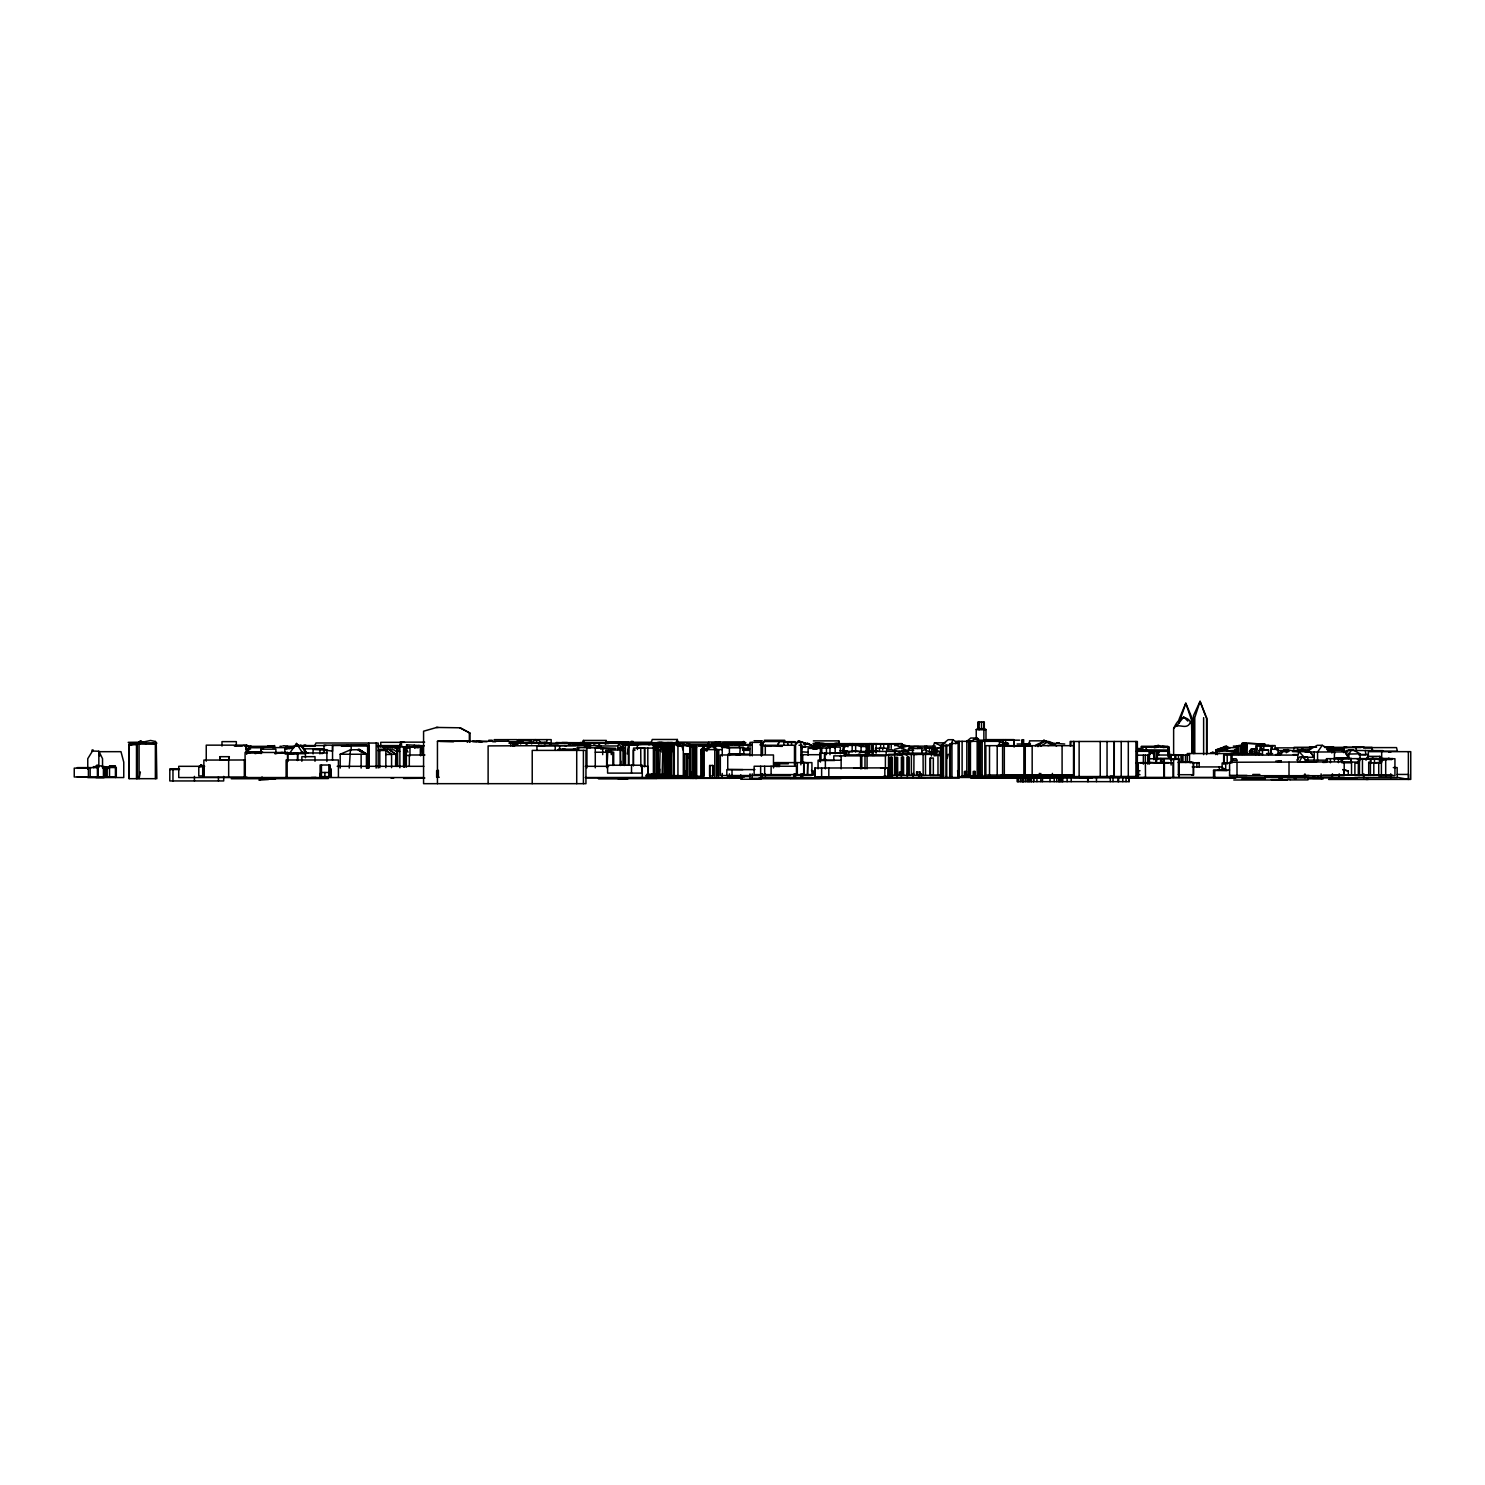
<?xml version="1.0" encoding="UTF-8"?>
<svg xmlns="http://www.w3.org/2000/svg" width="1485" height="1485" viewBox="0 0 1485 1485"><rect width="100%" height="100%" fill="white"/><g stroke="black" fill="none" stroke-linecap="round" stroke-linejoin="round"><path stroke-width="1.5" d="M957.621 743.354L953.036 739.697L950.363 745.786L949.695 777.398L949.695 743.744L958.122 743.224M1235.539 753.303L1235.539 749.739M620.749 761.118L620.693 765.462L620.582 750.426L621.714 749.888L605.713 750.259L605.713 752.227M1244.059 749.981L1244.17 743.335L1244.17 754.417M1246.583 743.242L1246.398 754.343L1246.583 743.242L1241.98 743.335L1241.98 754.417M396.978 753.73L397.07 748.756L399.038 748.756L399.075 751.169L397.126 751.169L397.07 748.756M1152.026 751.911C1145.77 759.596 1153.01 746.751 1154.161 755.141L1154.068 759.577L1154.161 751.317M297.464 760.468L297.65 753.693M1058.972 777.323L1058.861 781.648L1058.861 777.323M513.29 745.786L513.29 742.333L507.796 741.238M691.212 771.717L690.971 778.493L690.971 746.862L696.149 746.881L687.202 743.41M684.808 770.734L684.511 777.119L684.511 753.73L687.388 753.73L687.351 777.119M659.748 769.156L659.433 775.671L660.138 749.071L662.83 749.071L663.071 751.169M606.975 767.559L607.755 752.227M302.123 752.282L296.554 743.428L296.425 745.377L300.954 745.359L306.021 752.282M662.83 749.071L662.124 775.671M1270.566 753.879L1271.067 749.294L1278.102 749.294L1278.102 753.879M1061.571 777.583L1061.125 781.648L1061.125 777.23M322.004 753.749L325.382 750.129L332.547 751.15L332.547 745.526L369.023 745.266L369.023 767.949M1231.863 763.067L1232.42 758.761L1236.17 758.761L1237.283 760.45L1233.534 760.45L1232.42 758.761M98.604 767.299L93.369 766.613L93.611 767.634L97.045 765.276L109.519 767.559L109.519 776.933M517.597 742.444L517.875 739.623L551.176 739.623L551.176 744.226M245.693 749.071L246.213 745.581L243.095 745.544M743.929 754.176L743.502 747.438L740.254 747.642L739.734 755.141M1293.825 749.183L1294.14 747.308L1316.601 747.233M1379.268 760.227L1379.899 756.348L1367.759 756.366L1365.996 760.227M621.027 749.294L622.976 745.6M627.264 753.972L628.879 745.08L623.143 745.229L623.143 765.165M140.37 771.959L139.07 778.678L139.07 744.022L141.001 742.871L153.271 742.853L155.368 744.226L137.028 744.022M842.589 751.948L843.87 745.377L837.856 745.377M1331.841 753.006L1332.658 748.978L1328.63 749.201M913.758 773.926L912.922 777.936L912.922 773.351M1155.98 762.863L1155.98 758.389L1168.862 758.315L1168.843 746.806L1169.048 754.529M1241.256 749.479L1242.574 743.484M262.882 749.35L263.402 747.141L267.337 746.862M947.189 758.427L948.247 754.213M340.195 768.098L340.195 754.25L367.092 754.25L359.351 749.665L350.404 749.851L349.253 768.098M935.903 756.032L937.054 750.575L940.172 751.726L940.154 756.125M247.958 752.635L249.703 746.398L274.725 746.268M267.467 746.825L274.112 746.194L271.755 746.083M582.38 744.078L583.401 740.421L606.363 740.421L605.342 744.022M837.818 744.375L838.821 740.885L813.372 740.885M738.62 745.674L739.122 743.985L690.172 744.059M650.838 743.874L652.249 739.474L677.308 739.474L678.348 743.391M675.916 743.799L677.308 739.474M1389.292 758.668L1382.869 758.631L1381.403 763.049L1378.73 763.049L1378.73 775.913L1394.935 775.913L1394.935 758.724L1358.385 758.724L1358.274 775.578M1275.541 754.584L1280.293 754.621L1283.17 751.633L1288.516 751.651L1289.834 750.278L1299.022 751.726L1298.076 754.584L1293.305 754.584M1180.501 718.759L1185.81 703.222L1192.307 718.759L1192.307 753.118M262.4 752.524L247.327 752.691L249.703 746.398M1136.656 748.514L1141.26 748.514L1141.464 746.287L1155.163 746.287M1167.655 748.514L1167.878 746.287L1162.495 746.287M932.339 748.811L934.51 742.853L945.611 742.853M348.771 746.138L344.817 746.138L348.771 746.027M917.73 748.514L918.472 746.602L921.758 748.514L921.758 753.173M1173.633 755.327L1173.633 728.485C1180.668 712.856 1189.002 717.144 1191.62 724.327M707.584 745.321L709.032 742.017L743.595 742.017M623.106 749.684L623.886 747.939L620.916 749.684M314.672 745.804L316.008 742.983L378.174 743.057L378.174 768.023M976.128 739.159L976.777 737.841L978.615 739.159L974.234 739.159L976.777 737.841M1286.27 752.765L1288.664 749.647L1284.172 749.888L1277.471 753.823L1281.444 754.12M93.147 749.962L87.763 758.687L87.763 769.211M300.954 745.359L305.632 752.282M1309.12 762.046L1301.918 756.849L1299.226 762.083L1316.49 762.25M657.484 746.899L659.006 743.966L657.261 743.874M702.015 776.265L702.015 749.832L703.426 747.233L700.809 749.832L700.809 776.265M1249.813 751.54L1251.112 749.201L1252.709 751.54L1249.312 751.54L1251.112 749.201M525.82 745.006L529.365 742.351L509.726 742.351M782.372 746.38L762.083 745.767L763.94 741.516L779.309 741.516L777.453 745.711L779.291 741.683L794.809 741.683M1190.32 722.397C1186.626 731.27 1177.438 721.562 1173.688 728.56M1310.197 752.023L1314.225 757.313L1310.42 752.023M796.294 744.004L798.466 740.959L813.706 746.027L813.706 747.141L814.875 745.526L817.66 747.716M767.151 746.268L771.235 746.268M764.181 741.442L762.083 744.523L760.116 744.523M107.477 768.97L109.593 765.926L115.422 766.204L115.422 777.546M1252.746 749.034L1249.813 753.118L1252.245 750.333M1334.421 760.598L1334.421 752.023L1322.263 745.321L1317.566 752.023L1317.566 761.081M290.317 752.282L296.554 743.428M918.472 746.602L913.943 746.602L912.588 748.514L912.588 753.173M246.751 749.071L248.329 750.111L247.252 749.071L249.127 749.053L250.612 745.693L251.893 747.363M286.457 746.287L291.561 746.287M298.448 746.287L304.481 746.287M845.856 746.25L847.898 743.985L847.898 746.862M292.359 746.287L296.554 745.6M841.791 746.25L843.146 744.505L847.155 744.523M1177.494 724.866L1183.768 716.865M599.643 743.985L598.065 745.953L599.049 745.953M617.797 749.665L617.797 745.971L619.412 743.985L621.695 749.665M531.593 743.911L535.064 739.66L538.312 739.976L540.781 742.611M847.155 743.985L845.002 746.138M845.503 746.862L847.898 743.985M285.992 752.969L285.064 753.619L305.446 753.693M1144.211 751.317L1146.383 748.848L1146.383 751.317M813.65 744.727L818.179 744.226M804.016 744.765L809.585 743.632M1378.73 763.049L1382.869 758.631M1037.996 746.639L1043.862 740.273L1056.596 745.767L1043.862 740.273M1296.795 760.116L1299.821 756.849L1301.918 756.849M304.815 746.287L314.987 746.287M309.066 746.287L310.718 746.287M623.032 743.428L617.073 743.428M934.195 756.032L934.195 751.726L938.149 748.254M199.937 766.687L201.756 764.756L198.786 766.687L198.786 775.95L203.723 775.95L203.723 766.687L198.786 766.687M518.451 743.521L519.75 742.648M904.922 754.25L907.038 755.215M938.446 755.401L939.207 754.64L937.016 755.401M274.632 745.507L272.516 747.605L292.211 747.642M136.49 778.678L136.49 744.022L140.685 740.848L143.952 742.964M1024.13 744.004L1022.478 743.911L1022.441 739.734M935.531 746.175L926.863 746.175L924.877 747.772L933.749 747.772L933.601 751.558M979.135 729.024L977.928 729.024L984.295 729.024L983.645 721.97M663.071 775.671L662.904 746.769L665.8 745.915L665.8 774.446M971.227 741.386L975.942 738.026L970.763 738.026L966.698 741.386L972.471 741.442M983.645 729.562L983.701 728.541L985.984 729.562L985.984 740.774M805.872 744.393L807.692 742.946M1322.263 745.321L1317.214 745.303L1305.352 752.023L1344.835 751.93L1349.902 749.739M830.263 753.173L846.431 752.579M940.543 777.398L940.543 745.786L948.21 739.697L953.036 739.697M822.857 746.212C834.032 741.201 803.069 743.688 816.379 743.837L818.421 744.56L813.631 744.56M1306.689 752.06L1305.352 752.023M978.355 729.562L979.654 728.541L977.928 729.024L978.578 721.97M396.792 747.289L401.6 744.041L396.792 747.289L396.792 765.982M1143.691 750.909L1146.383 748.848M136.49 744.022L140.685 740.848M668.696 745.284L667.675 745.284L667.897 751.763M677.513 742.723L673.392 742.723M720.875 744.523L723.455 742.63L745.841 742.63M704.057 749.591L710.238 746.305L715.529 747.085L715.529 749.628M706.359 750.89L704.057 749.498L706.266 750.092L711.501 746.305L715.529 747.085M1021.958 744.004L1023.313 743.15M849.68 751.837L854.469 750.723L863.806 752.282M138.94 744.226L141.001 742.871M262.102 776.971L259.262 780.108L268.544 779.514M259.262 780.108L262.102 778.288M1047.482 741.999L1040.837 746.175M1053.032 743.632L1054.257 743.632M285.621 753.359L283.709 753.192L285.714 753.656M1159.878 751.317L1158.634 752.208M1156.555 758.389L1156.555 762.863L1163.832 762.9M520.938 742.946L522.98 741.795L509.633 741.795L511.991 742.834M666.579 746.342L668.454 746.342L668.454 774.446L646.588 774.446L653.381 774.52L653.381 744.598M853.801 744.171L901.84 743.669L904.272 746.398M625.482 765.183L625.482 745.321L628.879 745.08L628.879 765.109M829.874 753.173L831.025 752.579M934.845 751.726L937.054 750.575M1159.841 762.9L1162.272 762.083M1377.115 759.392L1391.742 759.54L1388.735 758.204C1384.985 762.288 1373.625 756.719 1383.519 759.54M979.135 721.97L979.135 729.562L983.645 729.024M667.47 742.648L668.417 742.63M1365.439 759.039L1366.646 758.427M604.655 742.797L621.213 742.76M1052.809 744.746C1049.542 734.24 1021.903 753.136 1043.008 742.351M1382.869 750.649L1346.784 750.426M921.758 750.983L924.301 749.758L932.599 752.802M1364.511 759.151L1366.85 758.835M641.409 748.143L644.787 748.143L644.787 766.557M596.06 742.778L556.244 742.611L557.283 742.611M561.961 742.519L567.437 742.519M976.239 738.528L976.239 729.562L978.522 728.541M687.555 758.594L687.351 753.953L690.209 753.489L690.209 777.119L652.75 777.119M687.351 753.953L690.209 753.489M706.266 749.628L707.714 749.628L705.022 749.498M813.947 749.09C819.553 743.855 828.407 743.966 835.164 747.697L822.356 744.95M823.228 746.528L826.867 744.95M340.195 754.25L350.404 749.851M1215.732 750.018L1226.536 746.25L1229.951 748.032M1226.536 746.25L1215.732 750.018L1215.732 754.621M595.893 748.05L599.773 747.994L597.638 748.254M598.177 748.05L602.075 747.994M931.448 756.032L931.448 751.726L936.849 751.317M283.951 752.969L285.992 752.524M676.807 744.393L680.965 742.723L689.745 746.788L694.702 746.788L693.885 778.493L693.811 746.658L696.669 747.549L696.669 778.493M1219.148 751.354L1228.967 748.236L1219.148 751.8M1228.206 748.069L1217.459 751.503L1228.206 748.069L1224.809 746.25M384.04 747.549L399.261 746.769M387.121 747.549L399.446 746.918M580.115 742.556L685.921 742.723L694.702 746.788M1326.662 749.498L1332.769 747.215L1343.628 749.925L1330.541 749.981M536.586 746.38L539.092 745.451M537.477 746.38L539.983 745.451L537.477 746.305M639.849 748.069L637.251 748.069M1222.229 748.366L1215.732 750.705M875.37 751.8L876.67 751.336A81.823 11.49 -6.5 0 0 868.409 751.67A82.269 11.973 -6.6 0 0 859.889 752.097M667.303 745.934L665.447 746.342L668.454 746.342M908.56 753.173L908.56 748.514L913.943 746.602M297.65 760.468L297.65 753.359L295.998 753.359M539.074 746.305L541.579 745.433M667.359 744.505L670.663 743.354L677.94 744.727L677.94 775.69M737.024 744.709L741.943 743.577M156.241 742.946L156.853 778.678L129.158 778.678L129.269 745.062L150.56 740.458L155.368 741.461L156.853 743.242M657.465 746.083L665.466 743.354L677.94 744.727M623.626 765.109L623.626 745.024L641.297 744.375M437.444 783.672L437.444 741.312L508.186 741.238M440.358 741.145L438.428 741.312M705.022 750.092L706.563 749.591M899.557 746.287L903.957 744.895L912.718 747.902M597.638 747.642L615.922 748.533L601.573 748.626M1260.152 745.748L1260.152 749.09L1262.231 748.421M585.053 746.287L586.872 745.711M585.944 746.287L587.763 745.711L583.958 745.711M1151.413 747.419L1157.836 745.451L1168.249 747.141L1168.249 755.809M1153.121 747.178L1158.727 745.451M569.59 744.468L568.495 744.802L570.481 743.465L577.405 744.727L590.937 743.855M399.818 745.878L395.623 746.194L395.437 748.44L395.437 746.045L399.595 745.86M532.224 783.672L532.224 750.389L585.944 750.389L585.944 783.672L423.578 783.672L423.578 731.214L436.757 727.446L460.313 727.798L469.947 733.07L469.947 742.259M844.798 746.268L853.077 743.948L861.077 746.528L866.219 746.528L858.219 743.948M740.105 744.987L744.041 743.911M742.5 749.851L749.795 748.941M1190.116 762.715L1191.991 762.213L1178.125 762.362L1193.327 762.418L1193.327 774.706L1178.125 774.706M694.702 746.918L696.669 747.549M1001.67 745.266L1007.201 744.282L999.071 745.915L1000.574 745.897M439.189 777.286L436.646 777.286L436.646 770.696L438.391 770.288L438.391 777.286M894.62 745.711L898.109 744.913M832.992 743.818L823.934 744.653M830.208 744.672L833.827 743.818L833.827 745.526M850.2 743.577L844.779 744.857L841.698 743.707M853.058 743.577L847.842 744.802L847.842 743.762L849.884 743.762M648.722 744.765L659.526 742.296L670.477 744.245M658.523 743.113L662.18 742.296L677.03 744.895M652.082 744.672L655.813 743.818M657.15 742.5L661.92 742.593M509.448 743.428L517.504 741.72M515.109 742.946L510.654 742.946M816.676 744.022L819.404 743.447L815.599 743.447L815.599 745.062M843.796 750.76L845.169 750.89M846.32 750.89L843.796 751.169M348.01 745.359L344.112 746.157M716.308 742.259L712.002 743.113L720.262 742.259M406.092 747.939L404.681 748.124L411.735 746.788M275.022 753.805L282.001 752.431L288.294 753.675M414.965 746.157L416.951 745.786M681.207 743.131L653.753 743.057M255.03 753.619L261.007 752.468M404.681 748.124L420.403 745.748M677.401 746.268L684.177 744.987L689.745 746.064L689.745 753.675M1154.235 747.809L1158.356 747.048M819.813 744.672L823.395 744.004L835.944 746.361M821.539 744.727L825.493 744.004L836.519 746.083M1240.569 745.767L1237.673 746.231L1237.673 754.064M284.86 753.285L284.86 748.904L293.659 747.493M293.622 748.143L284.86 748.904M249.164 747.679C256.812 747.753 264.219 748.18 270.493 746.194M1278.418 761.118L1281.147 760.747L1281.147 762.269L1275.801 761.118L1281.147 760.747M657.298 745.656L672.965 744.356M659.507 746.064L663.981 745.489M1389.18 752.208L1390.888 752.004L1389.05 752.004M712.15 744.059L734.203 744.096M1179.109 759.188L1170.941 759.485L1179.109 759.188L1179.109 777.416M545.218 745.451L539.408 746.101M1163.089 747.605L1167.86 747.178M1383.519 758.594L1379.713 758.594M1378.006 758.965L1381.83 758.557M424.302 745.804L406.593 744.783L406.593 747.716M247.327 752.691L250.39 752.45M888.049 767.875L814.745 768.023L814.745 776.822L888.049 776.822L888.049 767.875L880.586 768.153M1368.706 775.448L1368.706 762.139L1371.639 762.937M1381.013 762.436L1373.811 763.03L1373.811 775.448M1370.414 763.03L1380.79 762.418M510.58 742.983L515.611 742.871M1196.279 762.863L1199.156 762.696L1199.156 766.91M1192.251 762.844L1199.156 762.696M102.484 767.875L106.474 767.559L104.08 767.726L104.191 776.952L104.08 767.726L109.519 767.559M575.957 749.164L573.303 749.257M638.16 744.969L623.626 745.024M136.174 744.598L129.269 745.062L129.808 742.946M1284.172 749.888L1287.792 749.647M859.388 754.491L858.2 754.566L893.209 755.03M997.734 745.507L1002.301 745.21L998.254 745.21M229.024 760.079L229.321 756.682L219.799 756.682L219.799 760.079L229.024 760.079L229.024 756.682M397.776 746.695L383.019 747.512C405.424 748.329 383.91 746.491 389.887 747.085M570.723 743.428L575.753 743.131L570.259 743.298M1259.02 754.955L1259.02 750.463L1265.053 750.148L1268.543 750.148L1268.543 754.677M1259.02 750.463L1268.543 750.148M834.793 743.335L836.575 743.224M728.634 754.213L744.393 753.73L727.984 754.51M1306.02 762.288L1304.461 762.288M859.834 754.566C863.992 754.194 851.982 754.788 859.388 755.085M516.316 743.205L601.629 743.205M521.012 743.205L525.82 743.205M562.778 749.275L564.95 749.053L562.462 749.275M1360.074 760.728L1360.074 753.786L1352.742 749.739L1351.48 749.777L1348.918 754.157L1348.937 758.724M1360.074 753.786L1346.264 754.157L1348.566 757.758L1336.092 757.74M666.449 743.075L666.449 745.229M311.404 777.509L315.989 777.398M874.349 751.169L877.709 751.113M1150.114 762.38L1155.757 762.715M590.362 745.656L589.322 745.433M677.55 746.175L681.782 746.101L683.304 750.296M1178.459 761.898L1178.459 755.067L1174.858 754.677L1174.802 758.798M591.234 745.619L585.461 745.619M245.006 746.287L249.072 746.231L245.6 746.231M872.066 755.364L874.925 755.327M1000.222 741.925L1008.278 743.372L999.609 742.277M666.876 743.484L670.589 743.447M710.294 746.175L706.359 746.175M1270.362 745.748L1272.292 745.748M395.79 758.779L395.79 754.343L388.996 749.554L384.856 749.554L391.576 754.306L397.033 754.324M519.564 742.426C534.173 743.929 538.108 739.01 517.875 740.477M697.802 746.212L727.539 746.083L729.395 747.586L729.395 755.494M708.902 746.175L711.501 746.305M1238.026 750.241L1226.981 750.835L1228.726 750.872M488.769 740.235L492.185 740.217M249.164 749.053L250.612 749.053M812.091 771.29L813.316 771.29L813.316 775.114L797.018 775.114M494.134 739.66L517.003 739.623L517.597 743.075M437.444 741.312L438.391 741.312M869.059 743.688L871.992 743.688M873.124 743.688L877.468 743.688M623.143 745.229L625.686 745.229M246.287 752.468L254.529 752.45M115.422 766.204L109.593 765.926M976.239 729.562L985.984 729.562M986.727 739.623L1013.921 739.623L1013.921 746.417M764.329 740.273L784.711 740.273M977.279 740.18L1019.657 740.18M754.064 740.737L762.269 740.755M1043.305 740.848L1029.532 740.848L1029.532 745.21M492.612 741.683L495.637 741.776M628.749 741.906L605.787 741.869L608.275 743.651L608.275 742.222L615.922 743.335M424.636 742.147L400.263 742.147L400.263 746.788M539.63 742.277L546.796 742.277L546.796 739.623M676.102 742.166L708.494 742.166M404.495 742.333L380.735 742.333L380.735 746.788M628.656 742.351L651.544 742.351M672.427 742.444L664.463 742.63M510.654 742.834L549.134 742.834M140.759 742.983L129.269 742.983L129.158 778.678M509.039 743.075L534.08 743.187M1248.161 743.372L1264.088 744.059L1243.428 743.131L1246.045 743.261M598.548 743.298L650.541 743.372M741.943 743.298L739.122 743.41L742.89 743.41M512.121 743.651L518.284 743.651M520.585 743.725L520.938 741.72M549.357 743.818L558.249 743.818M580.301 743.781L584.18 744.616M606.994 743.762L602.167 743.001M653.474 743.837L622.271 743.781L622.271 748.329M814.151 743.632L901.84 743.669M1025.541 744.004L1027.62 744.004M512.678 744.115L517.281 744.115L519.323 742.574L520.882 743.725M834.793 744.134L836.835 744.134M839.545 743.985L865.05 743.985M1017.132 744.004L1030.479 744.004M1064.726 744.004L1051.473 743.168L1052.865 744.004M805.167 744.152L806.986 744.152M814.782 744.431L819.423 744.987M826.551 744.301L876.131 744.301L876.131 753.173M1260.802 744.189L1265.294 744.208M730.304 744.56L735.391 744.096L735.391 745.266M691.453 744.82L704.038 744.82L704.038 776.265L695.388 776.265M1050.043 745.062L1054.61 745.062M247.03 745.154L206.248 745.154L206.248 761.192M366.944 745.173L323.971 745.173L323.971 749.647M369.023 745.266L368.336 767.949M667.675 745.284L670.273 745.284L670.273 775.486L670.459 744.245M700.957 745.136L751.206 745.136M760.264 745.266L794.475 745.266L794.475 765.109M799.023 745.266L801.974 745.266L801.974 763.29M821.483 745.377L861.077 745.377L861.077 751.948M1242.982 745.396L1238.824 745.396L1238.824 754.491M1264.218 745.266L1268.821 745.266M282.911 745.786L285.12 745.786M300.304 745.563L326.087 745.563M376.967 745.581L398.463 745.581M538.108 745.619L600.85 745.619L600.85 749.238M656.556 745.507L667.452 745.507M1073.971 745.674L985.854 745.674L985.854 775.04L1073.971 775.04L1073.933 741.479M348.4 746.101L341.16 745.767L368.336 746.027M386.75 746.008L394.342 746.008M654.866 774.019L654.866 745.34L658.133 745.804L658.133 774.019L651.655 774.019M665.8 745.915L662.904 746.769L663.071 751.373M739.511 745.99L740.625 744.746M940.543 745.786L949.695 745.377M1242.054 745.878L1236.411 746.231L1236.411 752.988M1273.295 745.878L1255.827 745.748L1255.827 754.621M242.259 746.175L234.407 746.157M377.895 746.045L380.42 746.045M401.08 746.027L402.027 746.027M512.863 746.157L514.553 746.157M565.822 746.101L564.82 745.526M678.237 746.101L681.782 746.101M707.287 746.175L708.475 746.175M727.539 746.083L720.541 746.083L722.248 747.475L729.395 747.586M901.711 746.12L926.863 746.175M1005.531 746.175L1030.701 746.175M1233.348 746.101L1238.416 746.101M377.895 746.769L395.27 746.751L395.27 748.44M815.859 746.788L816.787 747.716M1141.26 746.862L1156.667 746.862M1161.066 746.862L1167.655 746.862M1315.821 746.751L1309.584 746.751L1310.104 748.941M1324.156 746.751L1332.491 746.844L1335.498 748.774M1344.111 746.899L1346.19 746.899M263.402 747.141L274.855 747.141M398.091 747.159L396.105 747.735M398.76 746.974L415.392 746.974M801.158 747.048L805.39 747.048M819.59 747.122L820.982 747.122M828.481 747.122L840.343 747.122L840.343 753.73M1168.769 747.178L1142.448 746.806L1143.134 749.777M1345.039 747.252L1346.301 747.252M1347.062 747.233L1371.843 747.233L1372.771 751.336M602.687 754.64L602.687 747.994L577.071 747.512L579.744 747.697M657.855 747.308L661.939 747.308L653.753 743.447L649.632 743.428M727.353 747.438L743.502 747.438M815.061 747.308L821.483 747.308M1324.601 747.456L1347.118 747.456M622.141 747.809L617.797 747.809L621.695 748.941M726.425 747.642L740.254 747.642M1167.99 754.529L1167.99 747.66L1169.048 747.66M1223.38 747.586L1224.401 747.586M1275.318 747.865L1297.89 747.865M1331.21 747.66L1361.077 747.568M653.381 748.087L633.538 748.087L633.538 765.722M811.348 748.087L829.985 747.976M919.623 747.902L941.063 747.902M1363.546 748.124L1371.435 748.124M742.871 748.292L748.162 748.292M302.29 745.953L304.091 748.811L324.064 748.793M908.56 748.514L921.758 748.514M812.815 749.09L816.342 749.09M817.251 748.885L817.251 747.122L801.269 746.639L801.974 748.644M1252.208 749.09L1255.103 749.09M1260.152 749.09L1262.027 749.09M1310.717 748.885L1297.37 749.312M313.075 749.35L326.7 749.721L313.075 749.35L313.075 753.916M359.537 749.387L357.829 749.684L361.226 751.967M378.768 749.275L384.504 749.275L391.576 754.473L385.84 754.473M558.546 749.294L578.649 749.35M714.266 749.331L717.144 749.331L717.144 776.005M1257.015 749.145L1252.208 749.145L1252.208 753.749M1344.445 749.22L1334.922 749.925M558.044 749.609L578.445 749.609M703.444 749.591L722.248 749.628M702.015 749.832L700.809 749.832L701.05 754.231M1137.213 749.777L1168.528 750.036L1168.528 754.584M1237.673 749.739L1234.889 749.739L1234.313 753.285M1348.621 749.777L1352.742 749.739M635.209 750.055L633.26 750.055L633.26 765.629M1217.366 750.036L1217.459 754.658M377.765 750.5L385.84 750.5L385.84 767.689M620.582 750.426L624.238 750.426L624.238 765.517M1286.808 750.556L1278.102 750.556L1275.095 748.885M1292.34 750.556L1309.473 750.612M839.953 750.76L847.248 750.76M1327.683 750.612L1331.841 750.835M1226.926 751.076L1220.856 751.076L1229.617 747.66L1238.119 747.642M1342.273 751.243L1346.709 751.243M399.725 751.354L397.572 751.354L397.72 766.353M1136.229 751.317L1169.419 751.317L1169.419 755.03M931.448 751.726L940.172 751.726M1292.563 751.651L1310.42 751.651M1345.558 751.744L1344.203 751.744L1347.879 752.06M246.473 752.097L262.678 752.208M606.641 767.559L606.641 752.152L607.476 767.541M1212.391 751.93L1214.879 752.876M301.047 752.282L306.3 752.282L304.091 748.811M595.281 752.227L613.695 752.227L613.695 765.369M275.022 752.969L326.886 752.969M1210.683 752.876L1212.224 752.876M819.627 753.173L846.58 753.173M902.249 753.173L932.673 753.173M1261.006 753.545L1187.276 753.545L1187.276 762.195M1266.538 753.545L1272.589 753.545M365.551 753.767L367.092 753.767L367.092 768.098M1228.373 753.879L1232.531 753.879L1231.176 753.563M728.151 754.176L749.275 754.176M912.829 754.343L888.513 754.343L888.513 775.318L940.84 775.356L940.803 745.377L950.363 745.377L950.363 777.398M915.447 754.287L920.663 754.287M735.632 754.547L738.732 754.547M894.508 754.38L940.84 754.399M1358.719 754.491L1368.223 754.491L1368.223 758.854M800.898 754.696L820.017 754.696L820.017 761.137M843.888 754.825L875.203 754.974M1174.858 754.677L1178.44 754.955M1182.97 754.825L1179.22 755.03M1358.719 754.696L1365.884 754.9L1365.328 750.426M424.933 754.993L409.303 754.993L409.303 766.13M1136.972 755.16L1149.279 755.16M1154.161 755.141L1151.599 751.911M1189.281 755.067L1156.945 755.03L1157.595 759.485M406.333 755.457L410.083 755.457M841.382 756.31L840.194 756.44M1167.971 756.626L1171.108 756.626M1392.893 758.594L1326.458 758.668L1326.458 761.861M1148.388 758.761L1177.661 758.761M1340.751 758.779L1351.387 758.482M1357.197 759.039L1375.091 758.835M1378.822 759.076L1387.064 759.076M396.792 759.559L395.623 759.559L395.623 765.982M823.433 759.355L825.716 759.355M841.141 760.227L818.068 760.227L818.068 768.859M1304.814 760.116L1327.571 760.19M818.699 760.506L834.681 760.506M1359.722 762.083L1350.96 762.083L1350.83 758.649M803.682 774.725L803.682 762.38L804.127 774.725M1350.83 761.824L1229.58 762.269L1229.58 775.708L1344.203 775.708L1344.203 762.306M1140.146 762.64L1150.615 762.64M1162.05 762.622L1169.048 762.622M1322.875 762.455L1326.662 762.306M807.729 774.725L807.729 762.956L807.283 774.725M1135.728 762.863L1173.076 762.863L1173.076 777.416M1230.638 762.993L1222.136 762.993L1222.118 769.954L1229.543 770.01M779.421 763.81L788.331 763.81M204.652 766.316L178.738 766.316L178.738 777.546L423.838 777.546M337.188 766.316L423.838 766.316M585.276 766.316L608.646 766.316M641.854 766.316L648.091 766.316L648.091 777.546M1192.195 766.928L1222.118 766.928M77.294 767.615L98.233 767.615L98.233 776.933M102.484 767.522L116.294 767.522L116.294 776.933L77.294 776.933M1393.301 767.578L1397.162 767.578L1397.162 777.769L1287.365 777.639M90.696 768.135L74.25 768.135L74.25 776.989L90.696 776.989M103.43 776.952L103.43 767.689L106.159 768.172L106.159 776.952M866.238 768.339L853.782 767.949L866.238 768.023M179.499 768.914L169.828 768.914L169.791 780.943L223.697 780.943L223.697 776.395M1222.155 769.49L1225.7 769.49L1225.7 762.993M169.828 769.546L179.499 769.546M754.918 769.62L726.815 769.62L726.815 775.541M1348.269 770.975L1342.756 769.638L1348.269 770.975L1348.269 774.984L1340.287 775.021M1213.542 777.416L1213.542 770.325L1219.352 770.325L1219.352 766.928M436.646 770.696L438.131 770.696M1140.016 770.734L1138.605 770.734L1138.605 774.687L1140.016 774.687M1213.542 770.325L1227 770.696M703.444 772.144L703.222 776.098M328.835 772.478L320.909 772.478L320.909 777.082M1252.765 774.465L1259.855 774.465M1397.255 774.428L1408.597 774.428L1408.597 779.402M1332.045 775.04L1339.878 775.04M1348.584 775.059L1368.502 775.003M1368.873 774.929L1384.911 775.021M652.713 775.337L657.261 775.337M1000.871 775.356L1007.61 775.374M1008.928 775.3L1072.486 775.263M1191.657 775.151L1193.569 775.151L1193.569 762.603M1229.543 775.393L1246.992 775.393M1303.18 775.393L1309.12 775.393M1322.875 775.096L1392.893 775.133M645.864 775.486L683.304 775.69M790.41 775.541L720.336 775.541L720.336 754.974L773.481 754.974L773.481 767.949M943.495 775.43L930.074 775.43L930.074 758.037L933.341 758.037L933.341 775.43M983.014 775.411L980.62 775.411L980.62 741.331M1002.022 775.43L1072.263 775.467M1391.742 775.448L1354.895 775.578L1354.895 763.16L1359.462 763.16L1359.462 775.578L1359.109 771.439M1000.871 775.838L1072.783 776.024M1264.737 775.745L1306.243 775.745M646.328 776.265L652.862 776.265M653.864 776.265L656.964 776.265M728.56 776.321L742.017 776.321M883.445 776.321L890.369 776.321M961.649 776.042L980.23 776.042M1051.083 776.135L1074.36 776.061M1110.297 776.117L1112.952 776.117M322.041 776.618L331.359 776.618L330.709 768.469L330.524 776.618M646.42 776.506L656.964 776.506M727.78 776.599L749.275 776.562M958.586 776.599L1007.201 776.599M1051.9 776.618L1137.361 776.469L1137.361 741.479L1070.147 741.479L1070.147 745.841M647.386 776.766L657.688 776.766M727.501 776.748L744.393 776.878M957.714 776.859L973.993 776.859M1312.796 776.711L1314.559 776.711M247.03 777.212L203.872 777.193L203.872 760.079L245.285 759.986L245.285 777.193M727.91 777.193L742.11 777.193M886.174 777.082L891 777.082M958.289 777.212L975.367 777.212M1075.27 777.23L1106.492 777.23M95.894 777.546L123.756 777.546L123.756 762.121L120.972 751.67L98.678 751.688L99.792 755.865M585.276 777.546L667.582 777.416M721.06 777.565L722.471 777.565M731.474 777.342L732.94 777.342M766.074 777.49L811.423 777.49M818.068 777.472L1052.067 777.472M1073.562 777.36L1111.3 777.379M1112.376 777.416L1331.488 777.527M87.763 777.62L104.117 777.639M406.333 777.843L424.673 777.843M585.61 777.843L616.219 777.843M697.597 777.75L722.248 777.75M793.12 777.806L894.007 777.583M917.006 777.676L924.858 777.676M976.499 777.806L1052.382 777.806L1052.382 773.388M1079.762 777.694L1235.279 777.694M598.065 778.121L623.44 778.121M712.15 778.029L742.073 778.029M758.983 778.084L785.101 778.084M808.1 778.029L959.291 777.936M970.782 778.103L1092.032 778.029M1213.987 778.103L1235.706 778.066M1278.901 778.121L1282.427 778.121M1317.696 778.159L1321.112 778.159L1321.112 773.889M391.149 778.251L393.636 778.251M403.586 778.437L424.58 778.196M656.351 778.493L742.389 778.233M820.017 778.344L749.999 778.344L749.999 773.852M1126.966 778.251L1169.92 778.251M1312.629 778.381L1321.242 778.381M1330.43 778.288L1356.882 778.288M231.27 778.771L328.389 778.548M617.797 778.623L656.221 778.623M760.116 778.66L790.039 778.66M790.558 778.753L841.067 778.586M1241.98 778.771L1265.294 778.771M1294.345 778.586L1296.071 778.586M267.801 778.901L275.542 778.901M598.548 778.883L627.877 778.883M1307.969 778.827L1323.284 778.827M760.914 779.254L740.774 779.254L740.774 774.817M1365.996 779.402L1410.75 779.402L1410.75 751.651L1368.335 751.651L1368.335 758.594M1271.383 779.625L1290.149 779.625M1328.611 779.458L1368.186 779.458M1233.775 779.996L1287.514 779.996M1290.057 779.903L1308.025 779.903M751.169 744.505L741.553 744.523L743.632 741.442L745.396 742.816M617.797 745.971L597.378 746.008L593.777 744.839M406.593 744.783L406.816 746.547L409.377 746.547L409.693 747.716M1381.403 751.187L1397.404 751.206L1396.513 747.605L1371.88 747.605L1372.771 751.169M1370.618 758.519L1377.078 758.538M1154.755 762.64L1163.256 762.715M1008.686 744.115L1007.016 743.354M677.847 744.987L689.745 746.064M742.816 750.333L748.904 750.352M1302.958 757.294L1314.132 757.313M1342.756 762.789L1351.536 762.789L1350.96 758.408M1352.668 746.974L1363.917 747.029M1234.313 751.336L1229.543 751.317L1233.534 752.004M898.109 751.447L908.282 751.54M1333.697 758.482L1339.563 758.761M469.947 733.07L459.737 727.798M813.706 746.027L798.28 740.959M1222.118 769.954L1218.164 769.917L1219.352 770.325M436.163 727.446L438.131 727.464M398.555 746.138L395.437 746.045M543.677 743.428L540.094 743.261L541.078 743.428M633.167 741.442L631.236 741.368L634.039 743.818M453.5 741.776L439.894 741.312L469.353 741.182L467.329 741.182L467.329 742.333M102.539 767.095L102.539 758.687L98.845 751.243L92.089 751.002L92.089 749.962M1262.974 744.096L1262.269 744.059M267.671 746.083L269.825 746.175M647.72 743.447L644.509 743.298L648.834 743.447M487.061 741.72L472.36 741.442L476.351 741.72M476.332 741.405L482.569 741.72M914.482 754.417L917.136 754.473M606.641 752.152L612.897 752.487L612.897 765.48M590.455 747.753L586.946 747.512L586.946 767.856M477.854 741.442L481.623 741.702M106.474 767.894L104.08 767.726L106.159 768.172M801.696 751.818L808.36 752.264M421.963 746.12L422.575 755.104M816.713 748.811L813.947 748.607M511.026 742.704L514.664 742.983M388.049 746.695L389.887 746.844M386.638 746.695L388.309 746.844M898.128 754.714L894.601 754.306M1047.538 745.433L1048.911 745.544M901.84 755.048L895.028 754.306L895.028 751.429M293.826 753.062L294.921 753.155M418.25 747.846L411.791 746.844L406.092 748.18L408.004 752.171M803.682 762.38L807.729 762.956M1143.728 777.49L1148.221 778.251M513.29 742.333L510.803 741.887L510.803 745.86M672.965 742.871L680.52 744.263M678.255 744.579L667.545 743.168L667.675 775.486M1397.255 777.323L1408.374 779.402L1408.374 751.651M418.584 745.47L422.575 746.157M539.705 742.648L543.232 743.354M393.042 747.549L388.309 747.085L390.574 747.549M297.65 753.359L291.877 754.046A8.446 3.601 -10.8 0 1 287.459 754.083M608.275 742.222L611.968 743.168M658.133 745.804L654.866 745.34L655.108 749.758M899.205 751.93L891.464 749.647L886.693 749.906L886.693 748.254L875.482 748.254L875.482 751.54M298.782 745.823L300.174 746.287M305.242 745.841L306.467 746.287M1317.993 777.193L1321.966 778.827M1375.091 759.151L1372.437 758.018L1372.734 759.151M1170.625 754.361L1172.964 754.955M934.51 742.853L941.23 745.897M811.46 770.418L813.316 771.29M1044.66 741.219L1052.828 745.136M978.578 729.024L979.654 729.562M598.158 747.475L599.773 748.31M1222.118 767.596L1225.7 769.49M1302.011 748.885L1305.037 750.835M666.598 745.934L667.322 774.446M1302.067 748.904L1305.037 750.612M1161.4 762.102L1162.774 762.9M1329.001 748.904L1331.841 750.612M706.266 750.259L707.324 750.89M364.623 753.155L359.351 749.665M358.219 749.442L365.236 753.99M365.755 753.712L359.37 749.535L366.442 754.176L366.442 768.098M358.46 749.535L364.846 753.712M358.423 749.684L361.839 751.967M153.271 742.853L155.257 744.226M621.714 743.632L619.134 741.906M396.922 752.06L393.822 749.814L389.59 749.814L395.79 754.324M1175.971 725.181L1176.9 725.905M1332.491 746.844L1335.646 749.461M804.016 743.762L805.334 744.895L805.019 743.632M836.742 743.428L838.264 744.765M576.031 745.544L488.119 745.897L488.119 783.672M549.71 743.558L544.234 743.558M1183.564 716.865L1187.851 721.097M200.791 764.756L202.702 766.687L202.702 775.95M1299.022 751.726L1304.053 756.997L1307.375 756.849L1308.341 760.116M933.527 750.872L934.251 751.856M1022.998 743.15L1023.611 743.911L1023.666 739.734L1022.07 739.734L1022.07 744.004M535.064 739.66L538.535 743.911M1344.835 751.93L1348.566 757.74M975.961 737.841L976.722 739.159M1332.658 748.978L1334.922 753.006M1332.769 747.215L1333.883 749.479M1379.899 756.348L1381.681 760.227L1381.681 751.651M1205.764 716.253L1206.86 718.721L1206.86 752.746M1191.49 718.759L1192.177 752.561M1205.337 715.529L1200.066 701.328L1193.532 715.529L1193.532 753.582M1191.1 718.759L1185.772 703.222L1179.276 718.759L1179.276 723.343M1028.864 742.927L1029.309 744.226M583.401 740.421L584.515 743.744M1341.846 762.77L1341.066 760.283L1342.421 761.824L1342.421 758.649M838.821 740.885L839.935 745.154M1328.332 746.751L1328.759 748.533M1167.99 747.66L1168.528 750.036M1355.972 747.66L1356.547 750.835M660.138 749.071L660.38 751.169M794.085 773.926L794.475 778.344L794.475 773.926M957.621 770.622L958.122 777.398L958.122 741.331M1203.63 717.645L1203.63 754.64M671.888 751.744L671.665 745.266L674.283 745.266L674.283 775.486M98.845 751.243L98.845 767.095M1390.721 773.778L1390.721 777.769M1385.691 758.724L1385.691 775.913M1381.403 758.724L1381.403 775.913M1374.479 758.872L1374.479 762.919M1370.896 758.724L1370.896 762.993M1370.414 758.872L1370.414 775.448M1363.843 773.815L1363.843 777.769M1362.45 758.724L1362.45 775.578M1359.183 758.408L1359.183 762.715M1351.536 762.083L1351.536 775.244M1344.018 769.638L1344.018 774.984M1343.628 749.22L1343.628 752.617M1339.21 773.815L1339.21 777.769M1338.449 758.649L1338.449 762.622M1332.435 773.815L1332.435 777.769M1330.43 758.668L1330.43 762.77M1314.225 752.023L1314.225 761.675M1304.925 773.815L1304.925 777.769M1297.816 761.768L1297.816 755.085L1223.659 755.085L1223.659 764.014M1289.017 762.269L1289.017 775.708M1275.151 749.294L1275.151 745.581L1257.015 745.619L1257.015 753.749M1272.292 745.581L1272.292 749.294M1271.067 745.693L1271.067 753.879M1263.809 745.693L1263.809 750.129M1262.491 750.463L1262.491 754.955M1261.433 745.693L1261.433 750.129M1254.231 749.145L1254.231 753.749M1246.732 743.131L1246.732 754.269M1244.746 743.242L1244.746 754.343M1244.411 743.242L1244.411 754.343M1242.332 743.335L1242.332 754.417M1241.256 745.878L1241.256 754.102M1240.606 745.396L1240.606 752.579M1237.005 762.269L1237.005 775.708M1232.086 755.085L1232.086 761.768M1230.954 755.085L1230.954 761.768M1227.204 755.085L1227.204 764.014M1224.271 755.085L1224.271 764.014M1214.749 770.696L1214.749 777.416M1206.581 754.603L1206.581 717.645L1200.066 701.328L1194.775 717.645L1194.775 753.545M1196.854 762.863L1196.854 767.021M1192.585 752.561L1191.898 718.759L1191.898 752.765M1189.522 753.545L1189.522 762.195M1186.534 762.362L1185.03 762.362M1185.476 755.067L1185.476 761.898M1182.988 755.067L1182.988 761.898M1181.837 755.067L1181.837 761.898M1180.965 755.067L1180.965 761.898M1178.793 762.418L1178.793 774.706M1178.403 762.418L1178.403 774.706M1175.842 754.677L1175.916 758.742M1173.614 759.188L1173.614 777.416M1171.071 755.067L1171.108 765.053M1170.458 755.067L1170.458 759.652M1164.389 762.863L1164.389 777.416M1163.776 758.761L1163.869 777.416M1163.72 758.761L1163.72 762.826M1161.975 758.761L1161.975 762.826M1160.843 758.389L1160.843 762.9M1160.602 758.761L1160.602 762.826M1158.616 751.317L1158.616 755.03M1157.298 751.317L1157.298 759.485M1156.054 751.317L1156.054 758.315M1153.734 751.317L1153.734 759.577M1149.501 754.677L1149.279 764.125M1149.074 751.317L1149.074 760.06M1147.775 755.16L1147.775 764.125M1145.325 755.16L1145.492 777.416M1143.357 755.16L1143.357 764.125M1138.271 762.863L1138.271 777.416M1135.932 741.479L1135.932 776.469M1129.231 777.082L1129.231 781.648L1017.132 781.648L1017.132 777.212M1129.045 777.36L1129.045 781.648M1128.303 741.479L1128.303 776.469M1126.057 777.082L1126.057 781.648M1122.771 777.082L1122.771 781.648M1121.231 741.479L1121.231 776.469M1118.595 777.36L1118.595 781.648M1118.038 777.36L1118.038 781.648M1113.026 777.36L1113.026 781.648M1110.297 777.36L1110.297 781.648M1107.049 741.479L1107.049 776.469M1100.236 741.479L1100.236 776.469M1096.468 777.36L1096.468 781.648M1088.264 777.36L1088.264 781.648M1087.688 777.36L1087.688 781.648M1079.131 741.479L1079.131 776.469M1073.562 741.479L1073.525 776.469M1071.205 777.36L1071.205 781.648M1070.852 741.479L1070.852 745.841M1067.121 777.063L1067.121 781.648M1062.796 777.063L1062.796 781.648M1062.091 745.674L1062.091 775.04M1062.239 777.583L1062.239 781.648M1060.104 777.583L1060.104 781.648M1059.121 777.323L1059.121 781.648M1056.763 777.323L1056.763 781.648M1054.22 777.824L1054.22 781.648M1050.025 777.75L1050.025 781.648M1042.507 777.75L1042.507 781.648M1040.799 773.407L1040.874 781.648M1039.351 773.351L1039.389 777.806M1036.938 777.453L1036.938 781.648M1032.168 745.674L1032.168 775.04M1029.309 777.565L1029.309 781.648M1028.697 777.676L1028.697 781.648M1027.397 777.509L1027.397 781.648M1025.652 777.063L1025.652 781.648M1025.263 745.674L1025.263 775.04M1023.87 745.674L1023.87 775.04M1023.703 777.156L1023.703 781.648M1023.239 739.734L1023.239 744.004M1023.239 777.212L1023.202 781.648M1022.664 777.379L1022.664 781.648M1022.07 777.212L1022.07 781.648M1020.343 777.212L1020.343 781.648M1018.302 777.212L1018.302 781.648M1017.967 777.212L1017.745 781.648M1014.144 740.18L1014.144 747.048M1005.661 739.623L1005.661 743.539M1004.324 745.674L1004.324 775.04M1003.173 739.623L1003.173 744.152M1002.598 745.674L1002.598 775.04M999.386 745.841L999.386 741.331L955.839 741.331L955.839 743.744M997.196 745.674L997.196 775.04M989.511 745.674L989.511 775.04M984.815 741.331L984.815 777.398M984.295 729.562L984.295 721.97L977.928 721.97L977.928 729.562M983.868 740.774L983.868 729.562L982.569 728.541L982.569 729.562M982.179 741.331L982.179 777.398M981.511 721.97L981.511 729.562M979.413 741.331L979.413 775.504L977.167 775.504L977.167 741.331M978.689 741.331L978.689 775.504M974.438 771.495L974.438 775.448M973.9 771.495L973.9 775.448M970.447 741.442L970.447 775.448M969.371 741.331L969.371 775.393L966.828 775.393L966.828 741.331M969.055 741.331L969.055 777.398M968.666 741.331L968.666 775.393M965.733 771.495L965.733 775.448M965.101 771.495L965.101 775.448M962.113 741.331L962.113 777.398M959.254 741.331L959.254 777.398M951.959 743.224L951.959 777.398M946.725 745.377L946.725 777.398M945.964 745.377L945.964 777.398M943.495 745.377L943.495 777.398M942.604 777.398L942.437 745.786M941.768 745.377L941.768 777.398M937.982 754.38L937.982 775.411M935.012 747.902L934.845 755.271M931.819 747.902L931.819 751.558M930.501 758.037L930.501 775.43M929.536 747.902L929.536 751.558M926.157 747.902L926.157 752.227M925.489 754.38L925.489 775.337M925.025 746.12L925.025 747.642M923.076 754.38L923.187 775.337M921.405 773.629L921.405 777.936M920.162 775.318L920.162 772.033L916.579 772.033L916.579 775.318M919.716 772.033L919.716 775.318M919.122 773.629L919.122 777.936M917.025 772.033L917.025 775.318M913.962 754.38L913.85 775.337M911.382 754.38L911.382 775.337M909.173 775.3L909.173 757.183L906.908 757.183L906.908 775.3M908.282 757.183L908.282 775.3M907.818 757.183L907.818 775.3M907.354 773.351L907.354 777.936M903.585 775.263L903.585 757.09L901.376 757.09L901.358 777.936M902.694 757.09L902.694 775.263M901.859 775.337L901.859 772.014L899.39 772.014L899.39 775.337M900.671 772.014L900.578 775.337M899.724 751.429L899.724 754.714L902.787 754.714L902.787 751.429L845.225 751.447L845.225 756.051M897.664 775.374L897.664 757.424L895.474 757.424L895.474 775.374M897.088 773.518L897.088 777.936M896.773 757.424L896.773 775.374M894.601 751.429L894.508 775.337M892.188 775.244L892.188 757.22L889.979 757.22L889.979 775.244M891.854 773.518L891.854 777.936M891.223 743.799L891.223 748.292M891.297 757.22L891.297 775.244M890.369 773.518L890.369 777.936M889.032 743.799L889.032 748.292M887.807 743.799L887.807 748.292M886.174 751.429L886.174 755.716M885.394 768.822L885.394 755.865L833.809 755.865L833.809 760.227M884.837 768.023L884.837 776.822M883.686 743.799L883.686 748.292M882.74 748.254L882.74 749.906M880.624 743.799L880.624 748.292M879.454 748.254L879.454 751.54M876.466 749.851L876.466 751.633M871.751 744.301L871.751 753.173M869.764 744.301L869.764 753.173M868.873 744.301L868.873 753.173M867.704 751.429L867.704 756.051M867.648 744.301L867.648 753.173M867.073 755.865L867.073 768.822M866.219 744.301L866.219 753.173M865.384 751.447L865.384 754.974M864.994 755.865L864.994 768.822M861.82 755.865L861.82 768.822M860.595 755.865L860.595 768.822M855.638 745.377L855.638 751.948M852.167 745.377L852.167 751.948M848.863 751.447L848.863 754.974M846.691 751.447L846.691 754.974M845.429 751.447L845.429 754.974M843.87 745.266L843.87 751.948M843.499 745.526L843.499 752.06M841.141 755.865L841.141 768.859M835.164 747.122L835.164 753.73M829.985 747.475L829.985 754.696M828.816 768.023L828.816 776.822M826.458 747.976L826.458 754.696M825.363 760.227L825.363 768.859M824.862 753.173L824.862 759.949M824.491 753.173L824.491 759.949M822.04 745.043L822.04 743.725L817.752 744.709M821.78 753.173L821.78 748.403L808.1 748.403L808.1 755.234M821.632 768.098L821.632 776.822M820.815 753.173L820.815 759.949M820.425 748.403L820.425 762.065M815.803 743.354L815.803 745.507M815.061 768.098L815.061 776.822M802.698 754.696L802.698 763.29M802.698 774.038L802.698 778.344M801.974 774.038L801.974 778.344M800.879 764.868L800.879 742.426L783.82 742.426L783.82 745.266M800.879 773.852L800.879 778.344M797.315 762.603L797.315 774.613M796.461 774.613L796.461 766.26L754.139 766.241L754.139 774.613L811.924 774.613L811.924 762.603L774.743 762.603L774.743 766.613M795.552 742.426L795.552 764.868M795.552 773.852L795.552 778.344M791.542 742.426L791.542 745.266M787.83 742.426L787.83 745.266M779.421 766.65L779.421 762.715L776.265 762.715L776.265 766.65M778.381 762.715L778.381 766.65M777.286 762.715L777.286 766.65M771.105 766.26L771.105 774.613M765.313 745.266L765.313 754.083M765.313 773.926L765.313 778.344M764.664 766.26L764.664 774.613M762.529 754.083L762.529 742.37L749.999 742.37L749.999 755.865M762.529 773.926L762.529 778.344M761.675 742.37L761.675 755.865M761.675 773.852L761.675 778.344M761.155 742.37L761.155 755.865M761.155 773.852L761.155 778.344M760.636 766.241L760.636 774.613M752.245 742.37L752.245 755.865M752.245 773.852L752.245 778.344M748.106 745.136L748.106 748.885M742.871 769.62L727.743 769.49L727.743 754.974M732.012 769.62L732.012 775.541M729.395 773.852L729.395 778.437M722.248 747.475L722.248 756.106M722.248 773.425L722.248 778.437M718.74 749.628L718.74 777.75M716.605 749.591L716.605 777.75M714.786 749.591L714.786 777.75M714.266 747.085L714.266 749.591M712.689 765.499L712.689 775.987M709.83 765.499L709.83 775.987M703.426 747.233L703.426 776.265M696.149 744.82L696.149 778.493M695.611 747.549L695.611 778.493M692.771 746.862L692.771 778.493M689.151 753.953L689.151 777.119M686.311 753.73L686.311 777.119M683.304 746.045L683.304 777.119M673.596 745.266L673.596 775.486M671.665 775.486L671.628 744.245L670.774 775.486M671.369 743.874L671.369 745.229M669.772 743.651L669.772 745.229M669.605 744.356L669.587 775.486M666.134 742.983L666.134 745.229M666.06 745.507L666.06 774.446M665.113 745.507L665.113 774.446M664.779 746.769L664.779 774.446M661.939 745.507L661.939 752.19M657.855 775.671L657.855 744.598L637.251 744.598L637.436 749.479M656.556 745.804L656.556 774.019M647.813 748.087L647.813 774.52M644.416 748.31L644.416 766.594M642.281 766.316L642.281 777.546M640.722 748.087L640.87 766.613M631.515 765.221L631.515 773.11M628.433 745.321L628.433 765.183M620.247 750.259L620.247 765.462M611.282 750.259L611.282 754.603M608.609 750.259L608.609 752.227M595.281 747.512L595.281 767.856M583.401 750.389L583.401 783.672M576.718 750.389L576.718 783.672M559.641 745.897L559.641 750.389M555.223 745.897L555.223 750.389M544.995 742.277L544.995 743.707M536.957 745.897L536.939 750.389M469.353 733.052L469.353 742.333M420.7 755.846L420.663 746.844L403.586 746.862L403.586 767.151M420.403 746.844L420.403 755.104M414.965 746.788L414.965 748.18M414.278 745.154L414.408 747.716M409.953 746.899L409.99 755.846M409.377 746.547L409.377 747.716M406.816 746.547L406.816 747.716M406.352 746.844L406.352 767.002M406.092 746.844L406.092 766.65M404.625 746.788L404.625 767.151M399.873 746.974L399.873 767.801M397.126 751.169L396.978 766.464M391.576 754.306L391.576 767.652M379.807 750.5L379.807 767.689M376.15 743.057L376.15 768.098M368.633 743.057L368.633 768.023M367.63 746.027L367.593 767.856M361.133 754.25L361.133 768.098M351.165 745.563L351.165 750.5M338.413 777.305L338.413 759.986L286.104 759.986L286.104 777.305M332.547 745.526L332.547 760.097M328.835 765.016L328.835 777.082M326.886 751.169L326.886 761.489M324.881 772.478L324.881 777.082M321.428 765.016L321.428 777.082M321.038 772.961L321.038 777.082M320.5 772.961L320.017 777.082L330.227 777.082L330.227 765.016L320.092 765.016L320.092 777.082M319.943 749.35L319.943 753.916M315.006 761.267L315.006 756.682L301.845 756.682L301.845 761.267M308.416 752.969L302.253 752.969M305.762 746.287L305.762 745.136L304.017 745.136L304.017 746.287M305.446 752.969L305.446 757.758M299.766 746.287L298.039 746.287M287.7 746.287L285.955 746.287M287.83 761.527L287.83 752.468L245.081 752.468L245.081 777.379M287.515 752.468L287.515 761.527M287.162 759.986L287.162 777.305M281.704 746.287L279.96 746.287M275.876 753.508L275.876 749.164L260.803 749.164L260.803 753.508M261.249 749.164L261.249 753.508M246.696 745.154L246.696 754.324M246.213 745.581L246.213 752.282M244.32 759.986L244.32 777.193M236.319 746.083L236.319 741.628L221.989 741.628L221.989 746.083M228.671 759.986L228.671 777.193M220.077 756.682L220.077 760.06M218.444 776.933L218.444 780.943M194.424 776.395L194.424 780.943M172.965 768.914L172.965 780.943M155.368 741.461L155.368 778.678M145.586 742.166L145.586 744.022M137.344 744.022L137.344 778.678M107.198 767.726L107.198 776.933M105.324 768.172L105.324 776.952M97.379 767.615L97.435 776.933M97.045 765.276L97.045 767.615M90.158 768.135L90.158 776.989M88.413 768.135L88.413 776.989M128.174 742.351A64.319 5.049 0 0 1 138.532 742.24M895.492 744.895A301.622 63.706 16.4 0 1 905.627 749.795M909.414 745.674A271.736 33.171 -7.9 0 1 894.527 749.294M901.618 750.203A194.442 27.51 -6.6 0 1 913.665 750.408M1031.221 777.713L1031.221 781.648L1031.221 777.676M1033.634 777.75L1033.634 781.648L1033.634 777.713M298.262 745.024L289.556 748.477L298.262 745.024M785.008 741.238L781.37 741.238L785.008 741.442M1059.176 743.075L1056.819 743.075L1059.176 743.075M641.984 765.221L607.588 765.221L607.588 773.11L641.984 773.11L641.984 765.221M712.911 765.499L709.589 765.499L709.589 775.987L712.911 775.987L712.911 765.499M966.457 771.495L964.378 771.495L964.378 775.448L966.457 775.448L966.457 771.495M975.144 771.495L973.195 771.495L973.195 775.448L975.144 775.448L975.144 771.495M1114.27 776.469L1114.27 741.479L1114.251 776.469M873.013 753.173L873.013 744.301L872.902 753.173"/></g></svg>
